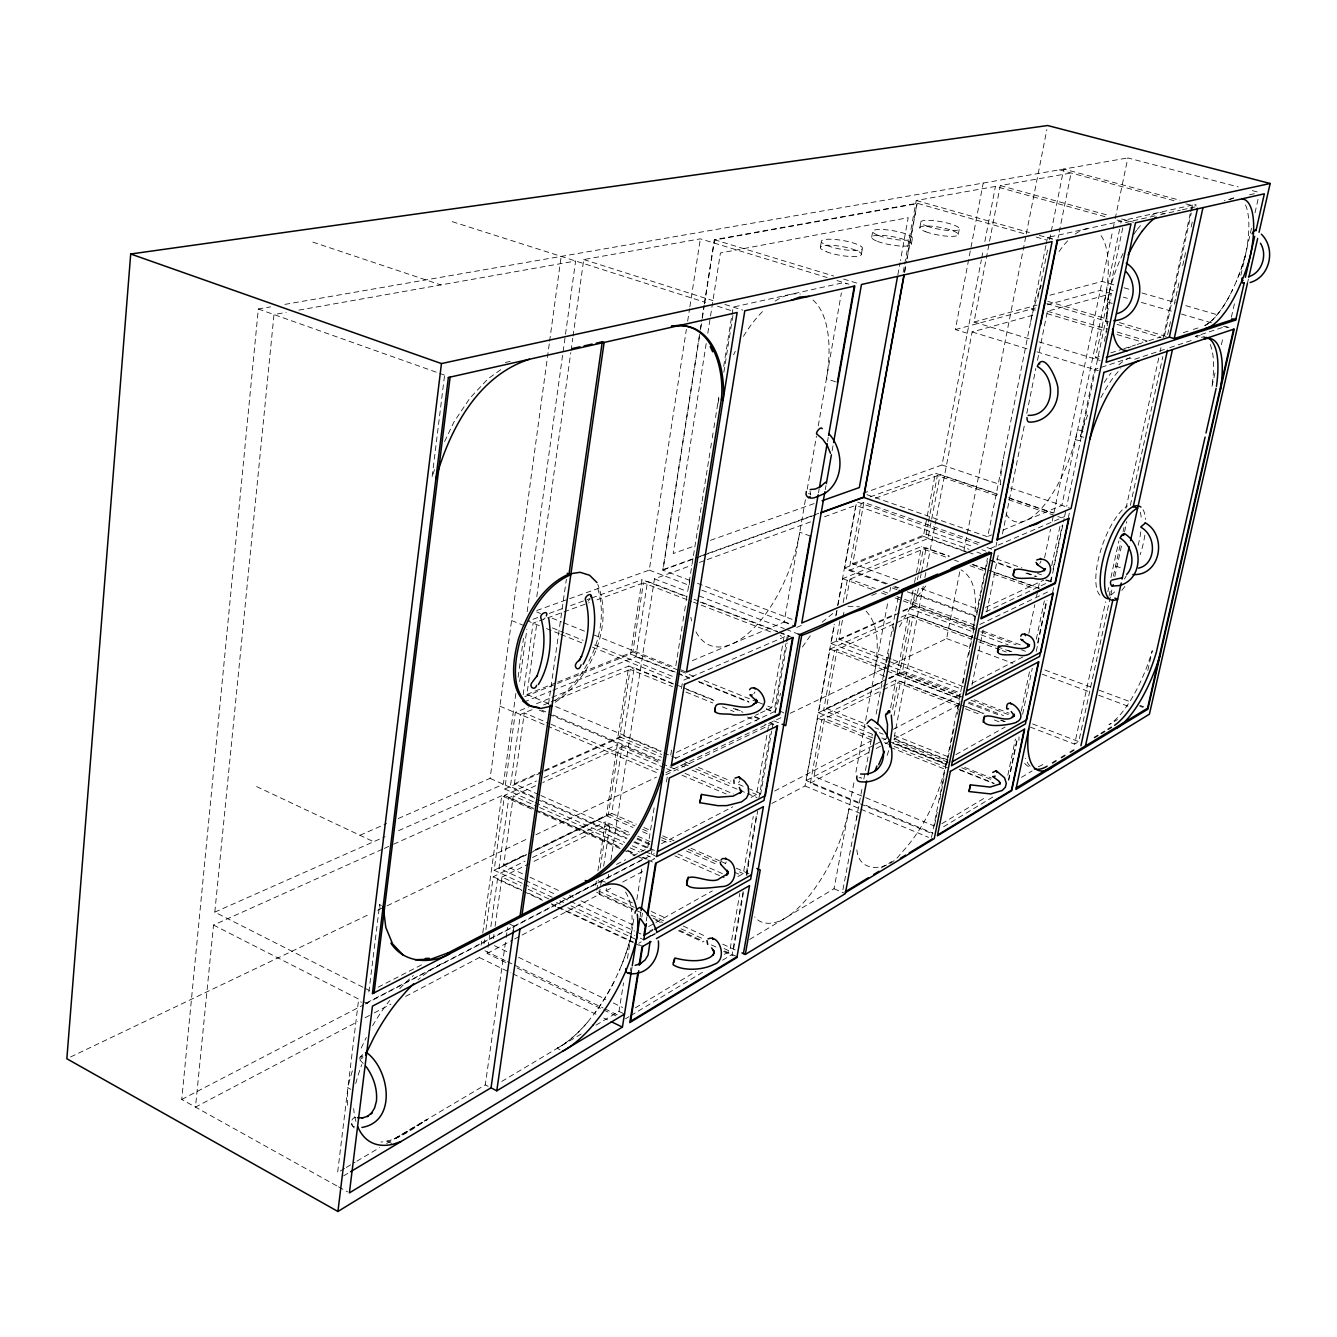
<?xml version="1.0" encoding="UTF-8"?>
<svg xmlns="http://www.w3.org/2000/svg" width="1337" height="1337" viewBox="0 0 1337 1337"><rect width="100%" height="100%" fill="white"/><g stroke="black" fill="none" stroke-linecap="round" stroke-linejoin="round"><path stroke-width="0.75" stroke-dasharray="5 3.75" d="M861.128 778.585L861.145 777.599L858.939 777.75M810.69 494.974L810.021 491.097M336.723 1185.835L181.748 1099.449L258.325 308.997L270.575 306.875M382.282 849.313L213.519 925.054L195.486 1107.103L357.714 1021.635M362.979 987.241L214.806 912.135L273.985 314.563L286.185 312.39M974.456 620.385C975.91 603.438 977.965 579.874 961.019 569.829M368.895 991.97L379.624 904.597L381.396 905.467M444.469 376.115L432.068 477.209L434.492 469.621M398.209 818.545L490.094 778.368L549.34 343.291M549.607 341.219L561.172 256.386M746.831 875.618L748.319 864.738M405.646 996.383L479.381 957.543L479.95 953.448M481.086 945.242L481.654 941.148M482.774 932.959L501.743 795.699L533.831 810.038M515.865 693.485L503.33 784.251L396.521 831.581M518.121 677.14L523.486 638.317M527.179 611.611L575.612 260.999L298.402 310.217M533.313 801.732L504.768 789.014L515.38 712.354L528.834 706.855M519.642 681.586L526.895 629.159M483.944 943.788L484.495 939.71M485.916 929.549L493.236 876.721L525.023 861.178M522.266 883.306L494.122 870.237L504.5 795.365L536.455 781.009M505.904 962.556L487.136 953.448L487.704 949.337M488.005 947.281L489.71 934.914M490.863 926.675L497.464 879.311L528.867 863.886M523.469 879.529L499.002 868.181L508.795 797.855L540.883 783.365M523.168 694.655L533.112 623.159L589.35 602.619M536.789 596.72L570.765 352.634M571.049 350.561L572.788 338.161M573.072 336.088L583.717 259.545L700.337 238.838L827.102 277.528M538.961 794.663L514.411 783.783L524.321 712.872L549.173 723.451M547.986 703.329L526.895 694.438L537.056 621.722M493.37 938.607L493.955 934.496M495.091 926.307L501.977 877.089L520.795 885.846M522.516 873.78L503.665 865.056L513.341 795.816L537.825 806.729M386.577 1143.519L485.281 1084.875L505.837 939.71M506.138 937.655L507.575 927.443M513.458 930.234L514.043 926.14M548.488 704.465L566.37 579.322M673.263 684.059L628.791 666.043L617.644 738.676L661.548 757.227M557.529 683.491L630.629 654.094L642.027 579.706L686.583 596.854M595.7 885.244L596.319 881.15M597.89 870.939L605.427 821.871L630.195 832.834M533.413 851.151L606.363 815.737L617.259 744.692L660.244 762.926M544.527 770.379L619.8 736.837L630.145 669.419L672.444 686.6M557.713 682.071L632.836 651.904L643.448 582.882L691.58 601.433M596.77 890.141L598.324 880.064M600.179 867.98L606.68 825.648L629.426 835.725M535.468 849.613L608.452 814.2L618.58 748.285L664.706 767.873M522.065 935.048L599.277 894.369L601.75 878.275M603.622 866.209L610.123 823.96L530.705 862.967M528.583 853.808L611.761 813.414L622.039 746.714L542.772 782.513M504.768 789.014L623.694 735.935L634.206 667.765L674.349 684.026M552.9 690.327L635.911 656.734L647.526 581.394L686.349 596.335M536.722 610.508L649.264 570.097L686.382 329.37M687.653 321.147L689.558 308.797M689.875 306.741L700.337 238.838M856.432 819.748L857.385 813.564L842.611 891.344M632.434 902.826L606.096 890.776L606.731 886.682M608.017 878.459L608.653 874.365M610.875 859.992L654.478 578.854L691.613 565.3M689.808 580.392L662.784 570.097L699.919 332.044M700.254 330.005L701.841 319.744M702.159 317.688L704.081 305.371M704.415 303.315L714.326 239.707L917.182 203.274L1024.326 233.708M699.401 336.891L663.068 569.646L698.115 556.961M700.688 328.651L701.975 320.412M702.293 318.34L704.215 305.989M704.532 303.934L714.51 240.075L916.931 203.675L906.854 259.094M706.187 343.542L673.196 553.535L694.755 545.897M707.808 333.247L720.426 252.96L908.207 217.664L900.419 260.598M596.035 1025.128L618.981 1011.407L623.543 982.896M627.454 958.445L634.273 915.745M636.863 899.517L641.71 869.1M675.853 665.676L682.655 623.109M682.973 621.087L684.277 612.981M684.594 610.959L685.898 602.837M686.215 600.814L687.519 592.709M687.836 590.687L691.73 566.32M692.065 564.281L701.841 503.13M702.159 501.091L710.315 450.134M710.649 448.096L711.952 439.957M712.27 437.918L713.574 429.762M713.908 427.723L715.211 419.567M715.529 417.528L718.805 397.106M723.701 366.405L733.194 307.075L843.146 282.725L846.856 283.862M654.127 807.832L647.643 848.327L632.969 855.897M723.852 372.238L732.943 315.415M631.265 971.899L632.067 967.203M640.122 916.697L640.841 912.235M651.336 854.243L651.988 850.215M641.793 917.182L642.445 913.154M666.411 781.978L667.715 773.906M670.756 755.037L671.726 748.987M681.469 688.588L682.756 680.533M646.239 920.992L646.891 916.864M974.272 622.34L972.885 630.529L987.441 558.181M820.35 247.395L821.369 241.345M692.332 660.645L784.117 622.073L805.442 499.486M807.214 489.258L816.472 436.063M818.261 425.834L841.374 292.953M751.076 797.37L756.558 794.546L767.154 733.729M767.522 731.707L768.574 725.623L764.731 724.052M760.486 712.955L771.7 707.708L782.596 645.136M782.964 643.114L784.017 637.064L780.156 635.576M724.42 954.334L729.751 951.125L739.812 893.5M737.823 876.621L743.288 873.579L753.249 816.422M758.898 798.356L770.129 734.08M675.352 758.38L774.023 711.802L785.922 643.649M786.273 641.643L787.326 635.643L680.901 681.335M743.105 891.528L732.108 954.434L721.445 960.868M746.33 873.094L756.558 814.584M733.562 949.12L743.389 892.865M746.564 874.782L757.661 811.241M760.552 794.78L771.7 731.005M772.067 728.949L773.505 720.71L782.245 724.253M774.942 712.521L787.109 642.896M787.476 640.858L788.897 632.668M818.511 492.768L819.23 488.673M827.503 441.594L828.221 437.5M861.362 254.348L862.432 248.298M825.263 489.676L825.982 485.582M832.149 450.703L833.235 444.536M871.674 237.334L872.71 231.468M771.85 803.453L805.008 785.989L834.288 624.162M835.775 615.973L837.246 607.783M837.63 605.728L855.78 505.369L972.016 546.248M858.087 802.1L806.211 780.591L817.509 718.22L895.957 679.865L959.832 704.499M872.159 734.113L818.495 712.705L830.01 649.113L893.601 620.535M885.361 664.305L831.029 643.498L834.321 625.265M836.16 615.12L837.63 607.015M837.998 604.992L842.761 578.654L921.41 546.532L948.752 556.259M887.333 583.617L844.683 568.008L856.666 501.793L980.255 545.162M897.829 274.904L900.052 262.637M858.488 803.102L810.372 783.148L821.854 719.958L881.267 690.778M865.841 727.328L823.575 710.499L834.422 650.801L913.238 615.221L973.135 637.415M839.853 620.869L836.177 641.158L886.765 660.495M843.179 602.619L847.223 580.308L926.14 547.903L949.604 556.242M885.913 583.968L849.012 570.464L861.212 503.38L866.978 501.275M903.21 272.18L904.33 266.03M904.698 263.991L916.229 200.5L995.43 186.428L1105.064 216.678M904.614 271.394L906.486 261.133M904.547 272.731L905.667 266.598M907.154 258.425L917.182 203.274M863.217 723.033L826.4 708.409L837.112 649.598L889.172 669.586M891.161 659.057L839.001 639.17L842.644 619.181M843.012 617.176L844.466 609.187M846.288 599.193L849.914 579.188L875.3 588.531M897.796 580.041L852.755 563.646L863.903 502.394L980.89 543.407M911.366 244.053L912.436 238.187M919.806 227.892L920.842 222.193M749.622 939.46L834.021 888.737L854.009 782.295M855.914 772.117L887.952 601.533M889.857 591.405L890.626 587.361M958.261 234.41L959.331 228.711M857.702 811.509L862.315 787.159M863.852 779.036L872.292 734.381M876.136 714.075L898.33 596.686M887.885 658.289L889.038 652.172M892.915 631.766L894.069 625.649M967.286 333.247L955.353 329.587L983.196 183.052M890.626 707.724L895.957 679.865M889.489 678.227L896.96 674.6L908.558 613.817L972.233 637.415M913.021 590.469L909.595 608.452L973.319 631.983M914.558 582.481L916.079 574.492M916.463 572.503L921.41 546.532M844.683 568.008L923.366 536.371L926.859 518.037M927.243 515.998L935.415 473.214L997.786 494.356M892.631 709.345L897.729 682.689L957.643 705.802M888.353 678.344L899.617 672.879L910.397 616.491L971.03 638.986M902.91 610.691L912.302 606.497L915.444 590.085M917.416 579.84L918.201 575.729M918.586 573.69L923.299 549.072L946.68 557.395M852.755 563.646L926.14 534.182L928.079 524.071M928.463 522.048L937.354 475.588L998.572 496.361M894.002 715.546L900.57 681.302L958.729 703.713M889.189 678.628L902.308 672.26L913.238 615.221M831.029 643.498L915.009 606.012L918.452 587.979M920.374 577.952L921.143 573.957M921.527 571.952L926.14 547.903M849.012 570.464L927.945 538.527L940.195 474.551L996.8 493.737M863.033 493.336L942.033 464.975L981.358 259.846M981.742 257.807L983.313 249.651M984.868 241.496L995.43 186.428M894.219 737.155L923.332 585.706M924.903 577.517L926.491 569.328M926.875 567.289L972.133 331.927L1035.172 314.596M1029.223 338.846L974.038 322.016L1000.277 185.576L1071.104 172.991L1058.035 237.986M717.952 403.657L719.44 396.036M790.251 713.256L946.613 638.585L960.3 569.077M963.927 550.694L1025.914 235.914M1026.315 233.858L1046.854 129.622M1045.902 245.523L987.759 536.488L991.553 534.9M1046.303 243.518L1047.506 237.485L1121.275 221.157L1120.022 227.156M1037.83 298.402L1042.676 274.152M1043.094 272.13L1047.941 247.88M1049.562 239.791L1063.717 169.064L1180.003 200.299M931.488 837.48L972.551 632.568M934.613 825.196L935.8 819.23M936.201 817.241L937.404 811.275M939.794 799.359L940.981 793.393M941.382 791.404L942.585 785.437M942.969 783.449L944.173 777.482M947.699 759.867L946.897 763.912L893.233 742.52M948.117 757.828L949.337 751.745M949.738 749.723L950.958 743.639M951.359 741.617L952.579 735.534M952.997 733.495L954.217 727.412M957.86 709.162L959.498 701.056M963.058 683.274L964.261 677.257M968.69 655.18L972.718 635.125M973.119 633.12L974.322 627.103M977.698 610.257L976.495 616.24L908.659 591.405M978.099 608.268L979.286 602.302M979.687 600.313L980.89 594.347M981.291 592.358L986.071 568.492M986.472 566.504L987.659 560.537M957.342 714.108L958.579 707.975M958.98 705.919L960.217 699.786M995.864 546.9L997.101 540.783M971.949 685.246L983.079 630.061M986.79 611.678L998.756 552.398M1002.466 533.998L1024.727 423.645M1026.799 413.417L1035.857 368.46M1037.512 360.288L1047.406 311.237L1111.331 293.655L1066.725 506.272M1028.855 633.303L1034.805 604.725M1036.509 596.569L1037.779 590.436M1038.214 588.397L1039.484 582.28M1044.581 557.78L1050.531 529.218M1052.236 521.046L1053.506 514.929M1053.924 512.89L1112.668 230.816M1113.086 228.794L1114.774 220.705M1115.192 218.666L1127.843 157.933L1238.263 186.946M1119.604 229.162L1061.862 505.353L1002.967 530.104M775.159 712.822L780.574 693.285M1007.847 775.226L1015.435 738.993M1021.284 711L1030.008 669.402M1036.325 639.186L1044.364 600.831M1051.734 565.618L1060.492 523.786M1098.897 358.784L1095.538 357.764L1123.515 224.215M1008.466 779.906L1017.357 737.523M1083.622 437.266L1080.513 436.263L1094.502 369.53L1129.865 357.915L1134.478 359.319L1167.92 348.255M1008.783 780.323L1017.708 737.757M1022.638 714.259L1032.281 668.283M1037.662 642.596L1046.637 599.812M1050.531 581.294L1051.367 577.266M1053.055 569.211L1062.347 524.889M1036.275 651.42L1037.562 645.286M1037.997 643.231L1047.005 600.296M1050.865 581.913L1064.152 518.539M1064.586 516.483L1066.291 508.311M1104.379 341.236L1105.649 335.219M1106.067 333.197L1107.32 327.181M1052.587 592.625L1053.874 586.508M1068.447 517.235L1069.316 513.157M1030.259 727.077L1074.614 744.124L1105.632 601.817M1107.838 591.656L1108.724 587.578M1110.947 577.417L1118.919 540.817M1126.005 508.294L1159.68 353.787M1160.115 351.748L1161.001 347.687M1163.106 338.044L1190.214 213.653M1190.649 211.614L1191.986 205.497L1196.047 204.611M1164.51 335.704L1191.267 213.001M1191.702 210.979L1193.022 204.945L1196.314 205.831M1109.008 596.085L1110.763 588.029M1113.387 576.046L1120.891 541.702M1123.08 531.658L1123.982 527.497M1110.345 596.97L1078.742 741.634L1032.565 723.919M1110.796 594.932L1112.133 588.815M1114.791 576.598L1121.91 543.992M1124.584 531.775L1126.807 521.58M1130.367 505.286L1162.856 356.528M1167.636 334.701L1168.956 328.601M1169.407 326.579L1170.744 320.479M1174.287 304.218L1175.624 298.118M1176.075 296.079L1177.396 289.979M1177.847 287.956L1179.184 281.856M1182.727 265.595L1184.064 259.495M1184.498 257.456L1185.835 251.356M1191.167 226.972L1192.504 220.872M883.423 675.519L885.913 664.355M1147.781 670.522L1152.26 650.718A76.209 25.721 -70 0 1 1108.975 724.687L1117.515 719.54M1215.015 372.939L1211.823 387.061A79.167 27.358 -71.9 0 0 1209.116 342.372M1221.4 344.679L1223.221 336.59M1231.377 317.187L1234.536 303.232M1240.853 275.322L1249.961 235.111M1250.413 233.089L1251.783 227.006M1255.008 212.817L1258.217 198.628M1247.488 283.126L1248.407 279.065M946.68 761.605C939.192 795.515 924.452 828.79 900.252 854.126C889.272 870.471 858.939 874.665 856.833 849.647M1006.126 514.01A83.195 32.255 -71.6 0 0 1075.299 439.739L1077.689 429.662L1085.176 432.068M630.629 970.963L630.863 967.838M886.448 662.467L887.534 658.673M1040.971 561.139L1039.785 563.512M888.704 750.642L886.264 758.129M1210.052 322.033A77.964 26.991 -73.2 0 0 1216.837 315.181L1220.982 309.883A77.964 26.974 -73.2 0 0 1232.764 289.394L1236.357 281.388A77.964 26.974 -73.2 0 0 1245.365 255.384A69.608 24.016 -73.1 0 0 1243.861 202.004M1123.03 253.545L1119.721 260.698A81.758 30.116 -73 0 0 1109.827 289.577A73.669 27.225 -73.1 0 0 1107.32 325.727M560.019 1049.729L557.161 1048.292A106.124 49.469 -64.4 0 0 587.545 1022.27L594.714 1013.162A106.124 49.469 -64.4 0 0 614.001 981.859L619.265 970.512A106.124 49.469 -64.4 0 0 630.98 936A94.726 43.854 -64.4 0 0 631.95 915.344M444.586 441.544L454.045 421.807L469.989 398.058L487.955 378.872M899.433 626.852L914.441 600.246L926.925 584.67M361.207 1048.041L366.305 1037.412M359.235 1058.419L362.795 1054.208M754.954 691.931L753.834 693.769M739.679 780.958L738.576 782.78M726.292 861.947L725.206 863.752M802.451 646.974L810.255 635.794M590.152 598.909L587.962 601.199M363.246 1063.5L359.285 1059.288L362.912 1055.896L360.154 1056.865M1137.219 229.479L1141.932 223.831M545.145 617.861L543.557 619.298M822.138 622.173L834.789 611.878M363.012 1057.584L360.321 1059.255M489.526 377.736L503.715 367.541M395.267 1138.288L427.222 1119.303C415.757 1126.807 401.969 1137.737 387.178 1141.013A103.835 51.224 -62.1 0 1 380.945 1142.015M569.278 897.411L597.104 882.955L603.839 881.501L608.134 883.473M881.3 867.897L891.779 861.546M625.449 1018.811L629.008 1016.672M630.78 1015.602L705.451 970.528M943.588 826.767L994.745 795.883M635.376 1007.831L695.925 971.447M941.833 823.692L986.205 797.019M1074.614 744.124L1077.371 742.47M1021.451 777.382L1032.131 770.948M343.542 1175.908L348.773 1172.783M501.776 1081.432L581.913 1033.568M344.595 1168.454L337.609 1172.616L358.466 1000.728L361.542 1002.315M346.35 1167.418L355.09 1162.221M356.845 1161.184L379.591 1147.681M395.685 1138.522L427.639 1119.537M555.122 700.571C589.35 676.154 611.36 626.451 596.803 585.573M555.206 702.276C591.104 678.126 614.067 626.1 597.773 584.403M651.002 935.683L654.629 933.627M638.718 943.287L641.192 941.883M652.005 935.766L655.631 933.711M649.281 932.357L652.874 930.335M649.431 931.237L653.074 929.182M648.629 926.541L654.094 923.483M655.915 922.463L712.337 890.893M955.871 754.603L1005.056 727.077M365.085 1017.758L372.471 1013.864M374.31 1012.894L390.905 1004.154M487.136 953.448L512.873 939.894M514.712 938.925L520.227 936.017M606.096 890.776L613.466 886.899M622.674 882.052L644.785 870.404M810.372 783.148L868.883 752.33M876.186 748.486L883.506 744.625M885.328 743.673L888.988 741.751M959.231 704.733L893.818 739.194L947.381 760.519M650.868 860.71L654.595 858.772L647.058 855.413M806.211 780.591L873.613 745.277M875.434 744.325L880.899 741.467M883.49 739.963L887.15 738.041M366.488 1002.917L643.331 858.956M181.748 1099.449L363.313 1004.989M365.168 1004.02L654.211 853.674M774.641 791.019L870.989 740.899M893.216 729.333L961.771 693.669M661.497 843.664L732.793 806.813M971.865 683.291L1022.872 656.952M378.137 987.207L424.314 963.409M616.457 864.404L625.632 859.674M883.088 689.875L900.57 681.302M532.494 857.518L605.427 821.871M503.665 865.056L526.11 854.159M826.4 708.409L886.464 679.263M494.122 870.237L525.926 854.794M818.495 712.705L882.019 681.853M499.002 868.181L526.728 854.711M823.575 710.499L881.685 682.271M1128.328 347.938L1131.252 346.534M665.826 774.808L771.884 724.036L777.048 726.125M979.871 624.446L1048.342 591.656M70.61 1056.949L370.148 913.89M377.686 910.296L385.223 906.703M387.112 905.801L528.399 838.316M535.936 834.723L656.5 777.131M665.91 772.636L782.713 716.849M985.753 611.861L1048.676 582.163M676.355 752.413L758.614 713.841M985.653 607.382L1043.629 580.208M384.187 848.46L391.758 845.051M393.663 844.199L501.743 795.699M543.975 777.633L617.259 744.692M901.088 617.176L908.558 613.817M514.411 783.783L542.638 771.215M839.001 639.17L895.389 614.034M214.806 912.135L385.073 836.661M359.937 835.274L386.727 823.559M990.065 548.605L1064.035 516.834M796.735 627.421L802.334 625.031M871.757 595.4L877.406 592.993M532.009 709.713L520.394 714.493L510.383 786.474L534.884 797.353M543.541 704.983L549.34 702.61M551.262 701.825L634.206 667.765M536.521 703.713L549.975 698.215M551.897 697.429L628.791 666.043M523.954 702.059L550.978 691.112M1229.906 199.33L1233.8 197.759M526.895 694.438L555.791 682.839M524.823 696.644L555.607 684.26M597.021 599.828L647.526 581.394M699.418 562.442L705.284 560.303M707.24 559.585L810.84 521.764M824.511 516.784L855.78 505.369M875.501 498.166L940.195 474.551M537.675 617.577L528.015 621.087L539.63 625.783M549.273 613.382L562.793 608.469M570.531 605.661L589.851 598.642M591.79 597.94L642.027 579.706M870.12 496.913L935.415 473.214M700.053 556.259L705.903 554.153M707.841 553.451L818.796 513.324M662.784 570.097L693.987 558.799M695.942 558.097L701.791 555.975M703.747 555.273L818.829 513.642M710.432 540.332L814.283 503.531M1169.791 347.637L1194.058 339.615M1206.392 337.409A79.251 27.258 -71.9 0 0 1199.673 337.76L1195.228 336.439L1225.494 326.512L1228.987 327.515M1183.295 332.679L1191.234 330.105M1193.222 329.47L1201.161 326.913M1095.538 357.764L1099.348 356.544M1110.763 352.901L1122.178 349.241M1123.882 348.673L1135.514 344.946M1137.085 344.478L1146.879 341.336M1148.834 340.718L1160.6 336.957M955.353 329.587L1035.49 307.928M1047.255 304.752L1100.251 290.43L1111.331 293.655M974.038 322.016L1037.077 305.087M1049.879 295.226L1102.123 281.438L1114.089 284.898M1160.566 214.839A81.824 30.016 -73 0 1 1164.677 213.703L1180.354 210.21M1182.309 209.775L1188.175 208.472M1190.131 208.02L1196.013 206.717M1154.967 215.892L1129.581 221.558L1124.367 220.137L1193.022 204.945M1233.466 198.394L1224.358 200.567M1249.477 194.818L1255.543 193.464M505.336 362.477L513.458 360.656M284.881 304.385L1127.843 157.933M848.009 606.246L859.474 606.781M354.74 1126.89C349.425 1126.957 350.779 1117.247 355.642 1117.498M808.417 493.704L810.757 493.971M1075.299 439.739L1083.003 441.26M1252.318 190.639L1258.334 192.227M1059.339 169.832L1175.875 201.168M1185.952 203.876L1191.986 205.497M1164.728 213.719L1159.58 212.316A81.758 30.116 -73 0 0 1151.124 215.775M1000.277 185.576L1109.643 215.692M1121.576 218.984L1133.509 222.276M1117.03 219.987L1129.046 223.296M1245.315 255.367L1245.365 255.384A77.964 26.991 -73.2 0 1 1236.307 281.388M1047.506 237.485L1057.6 240.359M916.229 200.5L1029.39 232.571M1039.317 235.379L1055.194 239.891M1036.225 237.084L1046.152 239.908M1124.049 287.789L1130.032 289.511M1141.999 292.97L1175.891 302.764M1185.852 305.655L1217.756 314.88M1113.22 290.564L1109.777 289.561A73.669 27.225 -73.1 0 0 1107.12 323.805M1123.347 297.165L1127.358 298.318M1141.397 302.413L1171.463 311.153M1181.49 314.078L1211.556 322.835M1223.589 326.328L1227.6 327.498M1112.217 303.382L1104.563 301.143A85.083 33.258 -72.8 0 0 1099.215 233.373M1047.773 301.343L1107.487 319.042M1119.42 322.585L1167.184 336.74M1046.955 303.566L1109.042 322M1117.047 324.373L1161.101 337.459M1047.406 311.237L1107.253 329.086M1117.214 332.061L1147.146 340.985M1031.562 308.997L1035.39 310.134M1047.055 313.627L1107.019 331.559M1117.013 334.534L1143.018 342.305M714.326 239.707L833.636 276.024M843.563 279.049L859.474 283.895M1039.066 341.854L1100.15 360.489M836.995 280.553L848.878 284.179M972.133 331.927L1027.217 348.857M1037.044 351.865L1098.279 370.683M583.717 259.545L712.989 300.641M724.921 304.435L742.871 310.151M452.29 221.675L705.618 302.446M717.451 306.206L731.239 310.602M835.558 381.764L826.433 378.772A103.033 49.619 -71.6 0 0 812.211 299.388M312.841 242.114L440.876 284.931M942.033 464.975L1000.694 484.746M1010.471 488.038L1069.249 507.843M1008.516 497.715L1053.422 512.94M1009.468 498.333L1052.353 512.873M1008.432 499.72L1055.829 515.815M1057.801 516.483L1061.745 517.82M1115.576 566.036L1120.807 567.841M866.961 494.707L989.029 537.273M986.99 547.518L994.845 550.276M981.876 549.708L985.82 551.095M926.14 534.182L969.124 549.323M976.946 552.081L980.857 553.468M996.483 558.966L1021.886 567.924M1037.512 573.439L1041.423 574.81M923.366 536.371L966.4 551.579M968.356 552.265L976.177 555.039M989.881 559.869L1011.39 567.473M1027.05 573.005L1036.827 576.448M1046.604 579.907L1055.077 582.899M927.945 538.527L965.164 551.68M990.633 560.671L1010.237 567.59M1025.897 573.138L1035.707 576.598M1045.501 580.057L1049.411 581.445M258.325 308.997L446.207 375.714M973.085 564.582L986.773 569.462M988.728 570.147L1010.254 577.801M1012.209 578.486L1039.584 588.23M972.183 564.582L985.854 569.445M993.675 572.219L1038.582 588.18M954.468 560.17L958.378 561.557M970.06 565.718L985.653 571.267M993.441 574.041L1034.37 588.598M810.406 536.07L799.743 532.226A100.676 47.614 -69.7 0 1 750.525 631.281A100.676 47.614 -69.7 0 1 694.939 629.777M921.293 588.614L980.054 610.006M895.088 586.442L898.965 587.862M893.684 586.809L897.562 588.23M907.271 591.79L975.241 616.675M892.331 587.979L899.132 590.469M883.122 591.405L888.971 593.561M896.793 596.436L902.642 598.592M904.597 599.31L976.862 625.883M842.761 578.654L872.426 589.584M881.451 592.909L885.996 594.581M895.005 597.89L975.158 627.421M915.009 606.012L975.007 628.106M982.745 630.964L1021.451 645.219M912.302 606.497L978.935 631.064M980.89 631.783L1016.153 644.802M981.04 634.841L1008.065 644.818M1021.585 649.815L1025.446 651.253M975.074 638.117L996.316 646.005M1007.914 650.3L1011.775 651.721M979.937 640.273L995.38 645.988M997.302 646.707L1010.805 651.704M978.851 641.894L1000.36 649.882M1002.315 650.601L1006.243 652.055M1044.899 670.038L1091.393 687.318M1099.131 690.21L1130.133 701.724M1139.809 705.318L1143.687 706.772M1139.726 706.17L1142.985 707.39M946.613 638.585L970.01 647.309M977.815 650.217L1012.911 663.302M1042.158 674.199L1088.97 691.647M1098.713 695.273L1127.96 706.187M697.53 583.333L792.089 619.365M893.099 659.793L964.579 687.068M888.704 661.247L960.701 688.756M649.264 570.097L688.171 584.954M701.791 590.169L791.27 624.362M784.117 622.073L794.596 626.084M887.3 665.057L961.052 693.301M902.308 672.26L960.568 694.588M974.155 699.803L1009.117 713.206M654.478 578.854L687.385 591.489M699.017 595.934L784.217 628.624M786.139 629.376L798.139 634.022M899.617 672.879L961.554 696.644M970.98 700.287L1009.953 715.211M891.094 670.322L962.439 697.697M896.96 674.6L958.963 698.432M968.64 702.142L1003.519 715.546M830.01 649.113L959.899 699.034M968.54 703.346L999.407 715.211M694.12 599.31L777.582 631.432M779.538 632.184L789.231 635.927M700.153 602.085L777.649 631.916M779.588 632.652L792.574 637.649M966.484 706.705L983.948 713.423M1001.396 720.142L1005.274 721.646M961.771 705.234L983.063 713.44M1000.477 720.158L1004.354 721.646M693.519 602.168L699.284 604.408M701.223 605.143L770.53 631.866M884.693 676.321L874.632 672.444C877.59 652.189 881.133 626.886 865.707 610.675M965.364 708.794L980.823 714.76M994.344 719.974L1000.143 722.214M874.833 727.646L878.71 729.183M894.219 735.35L950.406 757.661M879.295 732.676L883.139 734.197M894.67 738.793L948.468 760.201M964.612 767.371L991.385 778.034M894.787 741.099L948.351 762.424M961.738 767.772L992.338 779.956M881.735 737.924L885.562 739.461M888.386 741.082L945.811 763.995M959.214 769.343L993.675 783.098M892.815 743.272L946.512 764.697M959.933 770.045L994.444 783.816M872.877 737.957L824.545 718.637L814.032 776.329L863.786 796.869M884.492 742.603L892.23 745.695M894.152 746.464L948.301 768.106M817.509 718.22L873.011 740.431M890.241 747.316L946.529 769.845M536.705 611.962L540.532 613.516M552.064 618.129L561.657 621.989M563.579 622.758L584.687 631.231M594.297 635.092L674.918 667.464M680.984 669.904L686.449 672.093M632.836 651.904L679.129 670.505M681.051 671.291L694.555 676.706M704.198 680.583L756.274 701.507M758.196 702.276L765.917 705.384M767.839 706.153L771.7 707.708M630.629 654.094L675.185 672.026M677.124 672.812L690.694 678.277M698.449 681.385L748.837 701.674M766.268 708.694L774.023 711.802M635.911 656.734L676.138 672.929M678.06 673.698L689.541 678.327M699.117 682.188L748.921 702.226M766.168 709.178L773.822 712.253M552.398 627.905L563.896 632.551M565.818 633.32L583.066 640.289M594.564 644.935L673.179 676.672M546.532 628.574L559.936 634.005M560.922 634.407L584.152 643.799M592.508 647.175L673.196 679.798M676.271 684.795L682.004 687.134M683.909 687.903L714.51 700.287M735.534 708.811L743.171 711.919M754.653 716.565L760.385 718.888M769.945 722.765L773.772 724.303M686.8 689.541L713.874 700.521M733.211 708.359L742.887 712.27M754.486 716.983L760.285 719.323M511.586 620.535L525.174 626.05M685.914 692.065L712.822 702.978M722.431 706.889L733.963 711.568M747.433 717.033L757.043 720.927M865.707 797.671L934.58 826.099M865.774 805.275L933.009 833.152M860.426 803.905L931.622 833.436M805.008 785.989L859.006 808.434M860.944 809.236L928.463 837.313M860.493 813.498L849.045 808.735C842.21 842.193 827.57 874.365 805.426 900.469A99.49 41.564 -67.3 0 1 785.32 918.001C776.312 923.917 762.107 926.574 754.653 916.864M555.674 706.554L661.163 750.993M623.694 735.935L661.982 752.062M663.904 752.865L669.636 755.288M671.558 756.09L677.291 758.514M684.945 761.739L690.694 764.162M698.349 767.388L730.888 781.092M738.542 784.318L746.196 787.543M748.118 788.362L761.522 793.994M619.8 736.837L661.581 754.469M684.377 764.079L688.171 765.683M695.775 768.892L729.969 783.315M752.764 792.941L756.558 794.546M680.633 765.282L684.46 766.903M692.098 770.129L737.907 789.482M739.812 790.284L745.545 792.707M747.45 793.51L756.993 797.554M541.953 710.231L545.763 711.852M553.401 715.094L660.311 760.352M539.246 710.131L546.9 713.373M548.805 714.175L659.776 761.188M662.149 763.728L667.882 766.151M669.804 766.97L678.26 770.563M685.079 773.438L733.545 793.994M666.628 768.691L674.316 771.95M682.004 775.209L726.192 793.977M551.078 724.27L658.155 769.845M515.38 712.354L545.229 725.072M547.134 725.891L658.255 773.271M499.921 706.17L513.324 711.886M834.021 888.737L845.302 893.651M611.761 813.414L636.295 824.194M643.849 827.519L651.403 830.845M662.717 835.826L674.049 840.806M691.028 848.276L719.339 860.727M721.228 861.563L728.782 864.872M736.336 868.198L749.539 874.014M608.452 814.2L635.025 825.915M642.629 829.258L650.217 832.6M661.614 837.614L671.107 841.792M688.204 849.313L716.699 861.864M739.478 871.891L743.288 873.579M606.363 815.737L633.069 827.503M642.612 831.714L650.233 835.073M661.681 840.121L667.414 842.644M686.483 851.051L717.016 864.504M734.18 872.075L741.818 875.451M637.816 836.21L650.233 841.692M677.826 853.908L723.568 874.131M540.85 795.498L629.577 834.789M637.131 838.132L652.239 844.817M637.014 839.084L652.172 845.803M674.918 855.881L724.186 877.707M542.421 800.696L627.254 838.349M634.791 841.708L647.994 847.558M649.882 848.393L655.531 850.9M490.094 778.368L535.485 798.523M537.374 799.376L626.284 838.851M633.855 842.21L647.091 848.093M535.218 802.568L624.697 842.394M632.301 845.769L643.732 850.867M645.637 851.702L656.634 856.599M539.713 807.565L622.574 844.499M630.111 847.859L639.521 852.053M504.5 795.365L533.012 808.083M540.616 811.492L620.452 847.14M628.056 850.533L635.66 853.925M643.264 857.318L647.075 859.022M508.795 797.855L533.563 808.918M535.468 809.771L619.332 847.223M626.953 850.633L634.574 854.042M642.195 857.435L646.005 859.139M647.91 859.992L653.626 862.549M535.719 810.874L620.669 848.845M622.557 849.68L635.777 855.58M637.665 856.432L645.219 859.808M651.253 911.433L666.294 918.335M683.224 926.073L705.786 936.401M722.715 944.156L735.885 950.172M598.642 891.01L634.239 907.322M651.086 915.043L664.205 921.059M681.051 928.797L703.529 939.092M724.136 948.551L729.751 951.125M596.636 892.247L634.273 909.511M636.145 910.38L643.682 913.839M653.091 918.151L662.5 922.463M679.43 930.251L703.897 941.465M711.418 944.925L717.067 947.515M724.587 950.975L737.055 956.69M599.277 894.369L633.203 909.962M655.832 920.341L661.497 922.948M678.461 930.736L702.961 941.983M723.701 951.509L733.127 955.838M530.054 877.273L560.22 891.227M569.646 895.589L573.406 897.328M580.96 900.82L635.627 926.106M525.357 880.398L555.457 894.369M562.994 897.862L568.626 900.469M570.515 901.339L634.49 931.02M636.379 931.889L642.027 934.513M524.137 884.192L552.265 897.261M559.768 900.754L563.529 902.492M571.033 905.968L634.791 935.616M640.289 938.156L643.765 939.777M630.98 936L631.031 936.034A106.124 49.469 -64.4 0 1 619.315 970.545M528.316 889.339L549.006 898.982M556.526 902.475L560.287 904.23M567.824 907.739L637.431 940.128M493.236 876.721L521.33 889.824M528.817 893.317L543.808 900.302M551.312 903.795L556.927 906.419M558.799 907.288L633.738 942.234M639.22 944.791L642.679 946.412M497.464 879.311L521.881 890.693M523.753 891.562L542.538 900.336M551.93 904.714L555.674 906.469M557.562 907.338L632.685 942.384M634.557 943.253L640.189 945.877M256.637 786.591L373.641 841.725M509.631 924.051L517.035 927.56M494.372 945.643L507.375 951.927M518.539 957.292L605.878 999.391M613.299 1002.984L622.591 1007.463M618.981 1011.407L624.546 1014.098M484.963 950.791L505.57 960.768M507.442 961.671L513.057 964.395M514.929 965.297L602.97 1007.931M604.842 1008.833L617.961 1015.184M517.168 968.005L601.65 1008.95M603.539 1009.87L616.675 1016.237M479.381 957.543L510.968 972.901M512.823 973.804L596.402 1014.465M603.823 1018.075L607.533 1019.88M442.179 963.559L442.129 963.542A115.366 56.238 -62.1 0 0 417.946 979.871M364.834 988.177L370.382 991.001M213.519 925.054L361.358 1000.494M363.213 1001.43L368.761 1004.254M485.231 1084.859L488.139 1086.346M779.404 710.649L784.518 713.323M352.383 1070.87A115.216 56.421 -62 0 0 347.837 1087.733L350.912 1089.371M387.245 1141.046L391.641 1143.419M338.528 1186.838L347.587 1191.885M379.624 904.597L380.092 908.425M1100.936 397.59A83.295 30.25 -71.7 0 1 1120.807 368.761M1080.513 436.263A83.228 30.367 -71.7 0 1 1088.184 413.835M1104.212 382.482A83.228 30.367 -71.7 0 1 1111.08 373.006M1118.768 364.851A83.228 30.367 -71.7 0 1 1129.865 357.915M1030.075 766.168A80.17 28.294 -69.6 0 1 1025.596 758.296M1042.827 764.513A80.103 28.395 -69.5 0 1 1036.927 767.12M1028.487 766.485A80.103 28.395 -69.5 0 1 1024.51 763.076M1018.961 740.397A80.103 28.395 -69.5 0 1 1018.995 736.888M1140.277 512.155A48.867 17.147 -70.8 0 1 1141.397 520.093M1140.779 531.825A48.867 17.147 -70.8 0 1 1138.171 545.262M1126.272 575.779A48.867 17.147 -70.8 0 1 1124.417 579.055M1114.657 591.89A48.867 17.147 -70.8 0 1 1110.378 595.316M1099.95 595.249A48.867 17.147 -70.8 0 1 1100.836 549.975A48.867 17.147 -70.8 0 1 1127.492 505.871M1195.228 336.439A79.167 27.358 -71.9 0 1 1206.175 338.512M1143.068 509.715A48.917 17.08 -70.8 0 1 1145.608 519.358M1144.856 535.134A48.917 17.08 -70.8 0 1 1140.177 554.705M1124.852 586.458A48.917 17.08 -70.8 0 1 1121.308 590.937M1030.66 321.766A85.083 33.258 -72.8 0 1 1039.367 290.747M1040.019 288.976A85.083 33.258 -72.8 0 1 1041.373 285.45M1059.071 251.54A85.083 33.258 -72.8 0 1 1068.497 239.975M1075.215 234.075A85.083 33.258 -72.8 0 1 1090.056 228.744M1000.494 484.679A83.195 32.255 -71.6 0 1 1003.636 456.987M625.515 892.046A94.726 43.854 -64.4 0 1 631.649 911.633M613.95 981.843A106.124 49.469 -64.4 0 1 594.714 1013.162M587.495 1022.237A106.124 49.469 -64.4 0 1 557.161 1048.292M355.726 1083.538A115.366 56.238 -62.1 0 1 361.792 1064.553M353.987 1127.977A103.835 51.224 -62.1 0 1 351.046 1121.726M347.603 1105.264A103.835 51.224 -62.1 0 1 347.837 1087.733M372.572 1025.763A115.216 56.421 -62 0 1 389.719 1000.427M399.746 988.645A115.216 56.421 -62 0 1 413.4 975.525M355.943 1121.492A103.985 51.073 -62.1 0 1 353.67 1108.523M691.714 620.936A100.676 47.614 -69.7 0 1 690.828 617.326M689.24 584.837A100.676 47.614 -69.7 0 1 690.143 576.631M733.595 354.84A103.033 49.619 -71.6 0 1 735.283 351.313M743.456 336.356A103.033 49.619 -71.6 0 1 764.914 309.231M775.109 301.109A103.033 49.619 -71.6 0 1 800.345 294.056M1204.888 325.526A77.964 26.974 -73.2 0 0 1216.887 315.198L1220.932 309.866A77.964 26.991 -73.2 0 0 1232.731 289.394M1208.732 323.069A77.964 26.991 -73.2 0 1 1204.838 325.526M1133.776 234.359A81.758 30.116 -73 0 1 1137.269 229.479M826.149 251.657A20.807 4.479 9.8 0 0 860.593 255.4A20.807 4.479 9.8 0 0 835.809 245.674A20.807 4.479 9.8 0 0 826.149 251.657M877.557 241.395A20.139 4.195 10 0 0 910.714 245.055A20.139 4.195 10 0 0 886.281 235.73A20.139 4.195 10 0 0 877.557 241.395M925.756 231.769A19.52 3.944 10.2 0 0 957.727 235.345A19.52 3.944 10.2 0 0 933.644 226.404A19.52 3.944 10.2 0 0 925.756 231.769M878.593 235.496A20.155 4.161 10 0 0 911.784 239.173A20.155 4.161 10 0 0 887.317 229.897A20.155 4.161 10 0 0 878.593 235.496M926.808 226.053A19.537 3.894 10.2 0 0 958.796 229.646A19.537 3.894 10.2 0 0 934.68 220.739A19.537 3.894 10.2 0 0 926.808 226.053M827.185 245.573A20.824 4.429 9.8 0 0 861.663 249.334A20.824 4.429 9.8 0 0 836.845 239.657A20.824 4.429 9.8 0 0 827.185 245.573"/><path stroke-width="1.5" d="M1244.012 282.909C1241.872 284.697 1241.003 279.115 1242.274 277.795M1255.844 230.8C1255.978 228.276 1252.368 232.621 1252.067 233.741M650.1 941.415L648.077 955.103L645.086 959.999L640.239 963.726M658.372 940.947C659.96 955.27 651.203 971.414 636.028 973.503C632.184 974.021 624.529 974.706 625.833 968.623M1027.017 417.528C1026.916 419.133 1027.2 422.074 1029.289 422.091C1046.236 422.576 1059.004 405.863 1057.901 389.702C1059.105 383.652 1044.498 349.107 1037.378 366.204M720.275 862.047L720.743 864.504M816.456 433.472C816.472 431.283 821.052 425.918 822.272 428.676M999.992 782.362L1000.093 783.983L999.023 781.209L992.739 776.479M887.15 737.372L887.517 724.52L885.495 715.496L888.637 710.816L889.79 710.95L889.723 712.705M1259.053 232.304L1270.15 183.503L1047.656 125.528L130.708 253.997L66.85 1058.754L337.927 1211.472L1149.419 714.175L1247.488 283.126M337.927 1211.472L441.461 363.58L1270.15 183.503M374.093 992.873L450.118 377.101M491.047 1087.85L513.458 930.234M539.112 707.708L529.235 705.635C507.993 691.112 512.79 660.812 518.355 639.337C527.246 613.014 542.471 585.623 569.027 573.974L602.268 341.804L604.123 342.439L521.781 916.513L520.093 915.728L550.226 705.201L551.98 705.953L540.867 708.46L531.006 706.371C509.765 691.847 514.595 661.548 520.143 640.089C529.051 613.75 544.259 586.341 570.815 574.676L567.239 573.272M350.528 1171.73L490.997 1087.817L496.779 1090.791L519.993 928.964M415.122 959.715L430.982 959.164L448.196 952.83L586.943 881.217C626.151 857.752 649.013 814.701 661.598 772.067L721.378 399.211C724.788 368.31 711.267 318.841 671.341 326.295C712.989 318.908 725.991 367.424 723.116 399.796L721.378 399.211M641.108 910.564L648.997 861.496L372.455 1006.143L349.392 1192.888L622.407 1027.1L631.265 971.899M632.251 965.765L639.871 918.318M637.766 973.403L629.811 1022.604L736.904 957.576L749.539 885.629L656.4 938.607M639.086 965.214L642.061 946.763L651.019 941.666M645.57 925.104L643.899 935.382L649.281 932.357M647.225 914.809L655.531 863.401L763.41 806.646L750.642 879.328L656.434 932.608M638.768 970.695L630.579 1021.301L737.055 956.69M639.738 964.629L642.679 946.412M646.373 923.633L643.765 939.777L651.002 935.683M647.676 915.561L656.149 863.067M591.021 596.987C591.89 591.706 585.205 596.018 585.272 599.076C590.82 618.229 588.414 638.768 581.194 657.169L581.578 656.333L579.055 660.628M777.048 726.125L763.979 800.495L656.634 856.599L669.336 778L777.599 725.857L765.349 795.615L657.42 851.736M792.574 637.649L779.187 713.891L671.425 765.048M794.596 626.084L810.406 536.07M837.38 382.349L854.276 286.118M818.16 494.824L795.147 625.85L686.449 672.093L744.809 310.769L854.828 286.001L828.589 435.444M819.598 486.635L827.152 443.633M743.405 953.632L799.71 634.574L989.748 552.482M824.912 491.732L801.732 623.042L991.82 542.187L1052.102 241.596L861.463 284.497L833.586 442.497M826.35 483.526L831.413 454.797M741.951 952.947L745.294 954.484L760.235 869.952L756.826 868.465M845.502 892.598L934.262 838.633L991.586 553.184L860.911 609.739C840.622 616.324 822.021 628.29 801.699 635.376L785.738 725.657L782.245 724.253M856.917 775.978C856.449 777.917 856.783 781.126 859.173 781.527C873.362 784.067 888.888 775.142 891.428 760.419C894.236 744.525 884.994 726.827 871.423 719.356C869.635 720.409 868.114 721.896 866.944 723.601M999.692 784.05L990.115 787.092L970.395 784.852L968.974 791.537L990.684 793.944L1002.148 790.501L1005.324 787.309L1006.31 783.415L1004.538 777.733L996.249 770.764L992.739 772.402M897.461 276.96L859.34 487.554L822.121 500.74M903.862 275.506L863.568 497.13L820.751 512.623M820.784 512.94L863.685 497.414L904.18 274.77M749.856 694.856L756.759 701.14L756.057 699.318L756.675 702.493L757.026 700.471L755.589 703.312L756.859 701.808L753.349 704.215L754.152 703.864C746.013 713.557 716.95 697.613 715.479 706.989C710.933 717.033 728.598 712.521 733.395 714.944C743.99 715.161 762.274 715.379 764.647 701.741C764.38 695.507 757.578 686.115 751.01 688.137M739.361 787.577L741.233 792.256L741.567 790.284L740.113 793.342L741.366 791.888L733.194 796.117L718.404 797.236L701.541 794.429L699.752 802.668L718.053 805.693L726.91 805.593L741.55 801.899L746.414 798.172L748.753 793.493L748.135 786.357L744.559 781.309L738.926 776.914L734.999 778.084M721.295 864.972L727.863 872.008L727.178 870.303L727.696 873.88L728.03 871.958L726.543 875.217L727.779 873.813L719.64 878.442C711.852 885.93 686.332 869.702 686.884 881.735C683.642 892.08 715.93 887.083 721.094 886.632C739.645 886.782 738.776 857.819 722.398 858.571M673.397 962.79L674.015 962.055C675.954 953.933 673.23 961.855 673.079 964.696C682.789 971.197 702.309 970.361 714.058 964.378C727.896 960.35 719.908 933.644 708.025 938.875M866.677 780.892L845.302 893.651L745.294 954.484M867.83 774.792L875.936 731.991M877.49 723.835L902.542 591.723M701.541 794.429L699.886 802.685L700.287 801.866M686.566 885.211L688.321 877.055M997.335 539.83L1013.362 460.212M1040.621 324.774L1057.6 240.359M1044.314 569.997L1045.45 568.726L1043.946 570.08C1037.362 576.732 1015.385 564.08 1013.864 571.818C1009.585 582.263 1030.359 576.498 1035.356 578.737C1057.249 583.016 1053.372 554.237 1036.76 559.919M1011.223 711.551L1014.315 715.813L1014.215 714.159L1013.663 716.482L1014.415 715.011L1012.193 716.95L1013.479 716.181C1006.393 725.339 983.029 708.393 983.447 720.543C984.617 728.765 1009.819 724.871 1015.886 722.498M1020.716 639.186L1028.521 645.086L1027.635 643.832L1028.805 646.323L1028.705 644.635L1028.186 646.824L1029.59 644.768L1028.053 646.306C1021.552 653.392 999.608 640.707 998.187 648.512C994.009 658.623 1014.198 653.058 1018.995 655.18C1038.064 658.991 1040.169 634.423 1022.27 634.089M1014.499 569.111L1013.179 575.545M998.823 645.738L997.552 652.038M984.467 715.98L983.213 722.147M970.395 784.852L969.158 790.902M1024.276 729.333L1011.474 790.184L937.555 835.04M1038.448 661.949L1025.412 723.952L951.493 765.75L964.562 700.822L1038.832 661.748L1026.599 719.891L952.312 761.722M1052.904 593.277L1039.601 656.467L965.715 695.09L979.035 628.841L1053.272 593.093L1040.804 652.356L966.534 690.978M1068.647 518.405L1055.077 582.899L981.224 617.961M1106.267 357.464L1169.357 337.141L1197.584 208.305M1080.931 745.728L1112.902 599.644M1167.468 350.277L1133.258 506.639L1137.653 508.11A48.951 17.03 -70.8 0 0 1106.886 563.579A48.951 17.03 -70.8 0 0 1117.682 599.126L1114.791 598.124M1169.357 337.141L1174.237 338.595L1202.982 207.619M1085.143 747.35L1121.225 583.016M1122.077 579.071L1129.197 546.699M1130.534 540.616L1172.449 349.609M1205.088 437.082L1156.371 652.189A76.276 25.62 -70 0 1 1114.607 725.289M1206.007 433.021L1216.118 388.365M1233.6 329.253L1147.564 708.209L1016.254 787.944M1256.028 230.465L1264.351 193.815L1135.497 222.811L1106.067 362.294L1235.689 320.061L1244.246 282.625M1245.399 277.294L1254.691 236.398M1248.875 277.026L1257.666 238.404M889.606 746.798L892.264 727.412L891.328 715.111M806.361 491.498C804.239 497.815 811.592 499.637 816.439 496.863M1044.03 570.815L1044.515 568.793L1044.615 570.515M733.879 779.906L734.08 783.432M706.939 940.646L707.708 944.44M580.776 665.893L581.094 664.857M1120.189 537.909C1121.008 536.154 1122.495 533.981 1124.4 533.563C1143.937 545.095 1142.851 580.158 1119.019 585.539M435.895 478.663C449.55 429.511 477.844 375.931 529.435 359.252M884.476 751.277L878.693 764.614M1145.024 523.352L1141.096 526.661M640.707 908.191C640.356 905.467 634.156 911.316 635.042 913.255M1113.32 584.67C1111.816 588.514 1109.409 582.614 1110.913 580.86M546.365 615.939C548.838 609.873 540.616 613.098 540.683 617.159C546.465 636.83 544.092 657.119 536.822 676.489L537.223 675.636L532.694 681.603M687.101 884.325L686.683 885.178M715.395 711.184L714.994 711.919L715.245 708.092M1128.144 254.983L1128.98 253.295A81.824 29.999 -73 0 1 1142.416 230.917M889.122 710.649L887.701 713.741L885.98 713.975M366.238 1054.091L366.522 1052.503L365.502 1052.52M576.414 663.052C573.322 666.294 577.785 671.826 580.291 666.862M536.638 685.313C534.95 691.329 528.299 686.867 532.042 682.472M1020.733 636.161L1021.652 634.657M583.166 664.255C594.347 643.816 598.107 617.644 591.121 595.349M1123.698 535.218L1124.4 533.563L1121.392 535.886M538.41 684.511C550.159 664.907 552.331 640.139 548.638 617.911M721.011 860.126L721.646 859.273M749.589 689.708L750.241 688.839M877.105 769.477C889.991 756.943 881.685 735.367 868.047 725.774M593.177 1025.011L600.33 1015.886A106.275 49.302 -64.5 0 0 619.566 984.517L624.88 973.169A106.275 49.302 -64.5 0 0 636.613 938.624A94.843 43.703 -64.4 0 0 637.314 914.224M810.122 496.695L808.484 497.665M1142.366 230.9L1147.079 225.251A81.824 29.999 -73 0 1 1156.254 217.162M876.905 766.001L875.183 770.647M577.032 662.199L580.342 659.174L579.656 659.809M1126.69 574.442C1135.765 565.183 1132.64 545.747 1120.222 538.142M820.417 486.701L825.564 482.172M1016.471 722.013C1030.877 716.064 1005.023 692.817 1006.794 708.71M825.28 493.086C844.633 479.833 843.764 450.101 828.94 433.756M629.694 972.601L628.407 973.336M877.54 769.076C872.727 773.287 867.78 774.524 860.61 774.006M995.146 776.112L993.257 776.697M845.268 891.779L868.348 877.757M873.679 874.515L879.011 871.273M900.336 858.337L905.667 855.095M909.21 852.939L932.307 838.917M1052.453 762.959L1056.013 760.803M1061.361 757.578L1064.904 755.422M1070.252 752.196L1073.812 750.04M1094.485 737.523L1097.861 735.484M1101.253 733.428L1104.646 731.372M1108.039 729.333L1111.415 727.278M1041.924 520.878L1036.342 524.221L1029.891 525.993M496.779 1090.791L624.546 1014.098M654.662 929.332L751.427 874.833M1117.281 313.577C1134.027 308.914 1138.606 283.979 1125.704 271.344M1248.457 276.759C1261.744 273.132 1267.844 255.083 1260.473 243.25M1250.062 282.542C1270.3 276.943 1276.167 248.415 1261.326 234.176M820.935 486.384L815.453 489.008L810.122 489.559M817.057 496.796L824.779 493.403M901.405 589.801L937.755 574.108M951.058 568.375L986.773 552.966M791.287 300.307L799.576 297.081L809.169 296.279M1122.411 577.768L1111.916 580.041M401.184 1141.48L393.111 1144.205A103.985 51.073 -62.1 0 1 357.731 1126.64M1174.237 338.595L1236.09 318.54M635.125 965.347L640.958 963.476M1008.549 708.777L1007.313 708.961M1022.889 639.755L1021.635 639.888M752.23 694.956L750.575 695.156M571.969 348.606L580.057 346.801M584.085 345.899L592.174 344.077M596.218 343.174L602.268 341.804M602.903 885.595L609.555 884.125A94.843 43.703 -64.4 0 1 636.529 908.976M1138.456 568.141C1155.703 564.665 1157.458 536.672 1141.013 527.263M569.027 573.974L580.091 572.303L589.6 575.261L596.987 582.564M1113.754 320.696C1141.865 319.192 1149.051 277.177 1126.222 263.138M1028.203 415.339C1053.389 416.442 1058.352 378.521 1037.445 366.522M1132.874 574.542C1160.6 576.381 1167.753 535.268 1145.124 522.75M1112.1 586.107L1118.634 585.623M425.283 958.445L429.261 958.311M361.909 1127.459C397.457 1121.459 389.585 1069.249 366.522 1052.503M357.464 1117.615L362.912 1117.966L361.993 1117.999L368.126 1116.161L367.19 1116.512L372.221 1112.518L370.951 1113.955L374.611 1107.972L376.432 1101.153C377.602 1088.669 373.274 1076.268 365.903 1066.308M1037.863 564.632L1036.008 562.426M1127.124 350.745L1123.648 350.16A73.752 27.124 -73.1 0 1 1112.568 329.086M1038.665 363.731L1039.818 363.931M674.951 957.994C686.783 961.186 700.939 962.322 710.448 957.125L713.256 954.702L712.738 955.487L714.242 952.028L713.925 953.916L713.44 950.156L714.125 951.827L711.652 947.883M1231.711 318.908L1235.689 320.061M1205.924 328.3L1205.974 328.317A78.047 26.874 -73.2 0 0 1221.65 316.568L1225.745 311.254A78.047 26.874 -73.2 0 0 1237.527 290.747L1241.104 282.725A78.047 26.874 -73.2 0 0 1250.128 256.687A69.674 23.932 -73.1 0 0 1245.115 199.815L1242.173 198.812M1241.722 280.135L1243.009 280.536M863.685 497.414L991.82 542.187M988.661 552.148L991.586 553.184M130.708 253.997L441.461 363.58M899.132 590.469L902.542 591.739M798.139 634.022L801.699 635.376M661.598 772.067L663.236 772.769C650.651 815.403 627.788 858.471 588.598 881.969L585.288 880.465M611.26 1021.685L622.407 1027.1M448.196 952.83L449.917 953.665C430.631 964.696 403.607 963.075 390.889 943.103M562.827 1051.116L562.877 1051.149A106.275 49.302 -64.5 0 0 593.127 1024.994M1036.727 564.314L1043.746 568.91M522.734 700.922L527.48 704.883M725.54 858.036L726.459 859.206M816.606 433.823L822.74 439.204L827.369 445.739L830.461 453.276M738.926 776.914L740.013 779.003M754.218 687.753L755.138 689.023M640.841 907.322L647.409 913.773L652.874 921.978L656.601 931.12M996.249 770.764L996.984 772.452M403.222 955.186L392.643 943.972L385.808 927.41L383.184 906.336M1010.337 702.944L1010.973 703.981M1024.694 633.805L1025.412 635.627M1040.353 558.415L1040.988 559.534M640.824 919.054L645.47 926.023M712.454 938.039L712.989 939.51M710.248 346.617L712.688 351.815M1051.417 767.873A80.237 28.177 -69.6 0 1 1028.738 728.815M1089.822 439.255A83.379 30.149 -71.7 0 1 1139.107 360.706M1047.122 766.185A80.17 28.294 -69.6 0 1 1034.32 768.808M1108.34 598.775A48.917 17.08 -70.8 0 1 1107.103 545.897A48.917 17.08 -70.8 0 1 1140.912 507.107M1204.119 339.063A79.318 27.158 -71.9 0 1 1220.447 389.685M1160.483 653.676A76.343 25.52 -70 0 1 1117.264 727.813M1206.392 337.409A79.251 27.258 -71.9 0 1 1216.436 386.36M365.603 1055.01A115.366 56.238 -62.1 0 1 367.257 1051.2L373.625 1038.064A115.366 56.238 -62.1 0 1 397.056 1001.981L405.913 991.753A115.366 56.238 -62.1 0 1 413.601 983.848M448.363 377.502L372.405 993.742L650.868 849.764L737.138 312.49L448.363 377.502M684.46 684.36L671.258 766.051L779.571 714.576L793.125 637.415L684.46 684.36M950.373 771.382L937.404 835.826L1011.691 790.702L1024.66 729.116L950.373 771.382M994.845 550.276L981.057 618.797L1055.294 583.517L1069.032 518.238L994.845 550.276M1057.183 240.443L996.917 540.014L1071.087 508.461L1130.985 223.831L1057.183 240.443M1103.927 372.421L1015.936 789.448L1147.865 709.212L1234.218 329.036L1103.927 372.421"/></g></svg>
